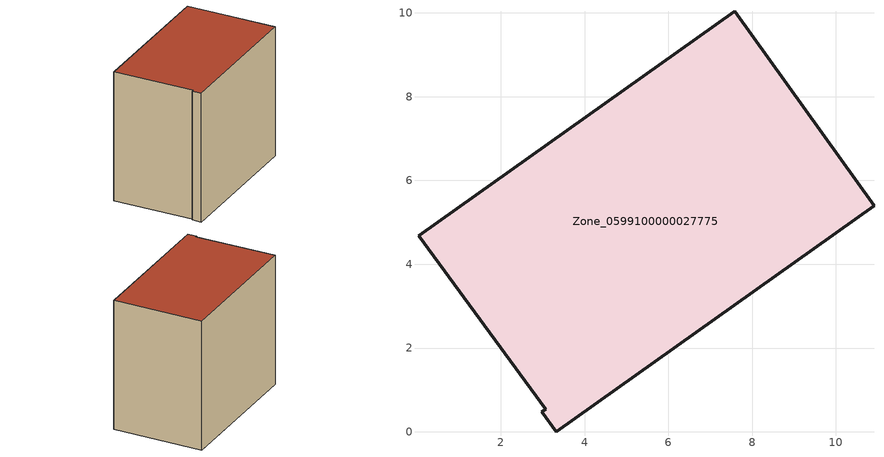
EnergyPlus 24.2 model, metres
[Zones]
Zone_0599100000027775
 floor ground (C_G): 7.59,10.04 10.91,5.4 3.32,0 2.98,0.48 3.07,0.54 0.03,4.67 z0
 wall outside (C_F): 3.32,0 10.91,5.4 7.59,10.04 0.03,4.67 3.07,0.54 2.98,0.48 3.32,0 z0:8.42
 roof outside (C_R): 10.91,5.4 7.59,10.04 0.03,4.67 3.07,0.54 2.98,0.48 3.32,0 z8.42
[BUILDING]
Pand.0599100000027775: North Axis=0; Terrain=City; Loads Convergence Tolerance Value=0.04; Temperature Convergence Tolerance Value=0.4; Solar Distribution=FullExterior; Maximum Number of Warmup Days=25; Minimum Number of Warmup Days=1
[Site:Location]
Rotterdam.The.Hague.AP_ZH_NLD Design_Conditions: Latitude=51.96; Longitude=4.45; Time Zone=1; Elevation=-4.5
[SITE:GROUNDTEMPERATURE:BUILDINGSURFACE]
18, 18, 18, 18, 18, 18, 18, 18, 18, 18, 18, 18
[MATERIAL] Thermal Absorptance=0.9; Solar Absorptance=0.7; Visible Absorptance=0.7
Name | Roughness | Thickness | Conductivity | Density | Specific Heat
G.TC.1975-1991 | MediumSmooth | 0.15 | 0.288461 | 540 | 1210
F.TC.1975-1991 | Rough | 0.3 | 0.230769 | 1920 | 840
R.TC.1975-1991 | MediumRough | 0.2 | 0.153846 | 1500 | 1000
[CONSTRUCTION]
C_G: G.TC.1975-1991
C_F: F.TC.1975-1991
C_R: R.TC.1975-1991
[ZONE]
Zone_0599100000027775: Type=1; Multiplier=1; Ceiling Height=Autocalculate; Volume=Autocalculate; Floor Area=autocalculate; Part of Total Floor Area=Yes
[ZONEINFILTRATION:DESIGNFLOWRATE]
Infil_Zone_0599100000027775: Zone or ZoneList or Space or SpaceList=Zone_0599100000027775; Schedule=AlwaysOn; Design Flow Rate Calculation Method=Flow/Area; Flow Rate per Floor Area=0.003; Constant Term Coefficient=1; Temperature Term Coefficient=0; Velocity Term Coefficient=0; Velocity Squared Term Coefficient=0
[HVACTEMPLATE:ZONE:IDEALLOADSAIRSYSTEM]
Zone_0599100000027775: Maximum Heating Supply Air Temperature=50; Minimum Cooling Supply Air Temperature=13; Maximum Heating Supply Air Humidity Ratio=0.0156; Minimum Cooling Supply Air Humidity Ratio=0.0077; Heating Limit=NoLimit; Cooling Limit=NoLimit; Dehumidification Control Type=ConstantSensibleHeatRatio; Cooling Sensible Heat Ratio=0.7; Dehumidification Setpoint=60; Humidification Control Type=None; Humidification Setpoint=30; Outdoor Air Method=None; Outdoor Air Flow Rate per Person=0.00944; Outdoor Air Flow Rate per Zone Floor Area=0; Outdoor Air Flow Rate per Zone=0; Demand Controlled Ventilation Type=None; Outdoor Air Economizer Type=NoEconomizer; Heat Recovery Type=None; Sensible Heat Recovery Effectiveness=0.7; Latent Heat Recovery Effectiveness=0.65
[ZONECONTROL:THERMOSTAT]
ThermostatControl_Zone_0599100000027775: Zone or ZoneList=Zone_0599100000027775; Control Type Schedule=DualSetpointControlType; Control 1=Thermostat_Zone_0599100000027775; Temperature Difference Between Cutout And Setpoint=0
[THERMOSTATSETPOINT:DUALSETPOINT]
Thermostat_Zone_0599100000027775: Heating Setpoint Temperature Schedule=HeatingSetpoint_Zone_0599100000027775; Cooling Setpoint Temperature Schedule=CoolingSetpoint_Zone_0599100000027775
[SCHEDULE:COMPACT]
HeatingSetpoint_Zone_0599100000027775: Through: 12/31, For: AllDays, Until: 24:00, 21
CoolingSetpoint_Zone_0599100000027775: Through: 12/31, For: AllDays, Until: 24:00, 24
DualSetpointControlType: Through: 12/31, For: AllDays, Until: 24:00, 4
AlwaysOn: Through: 12/31, For: AllDays, Until: 24:00, 1
